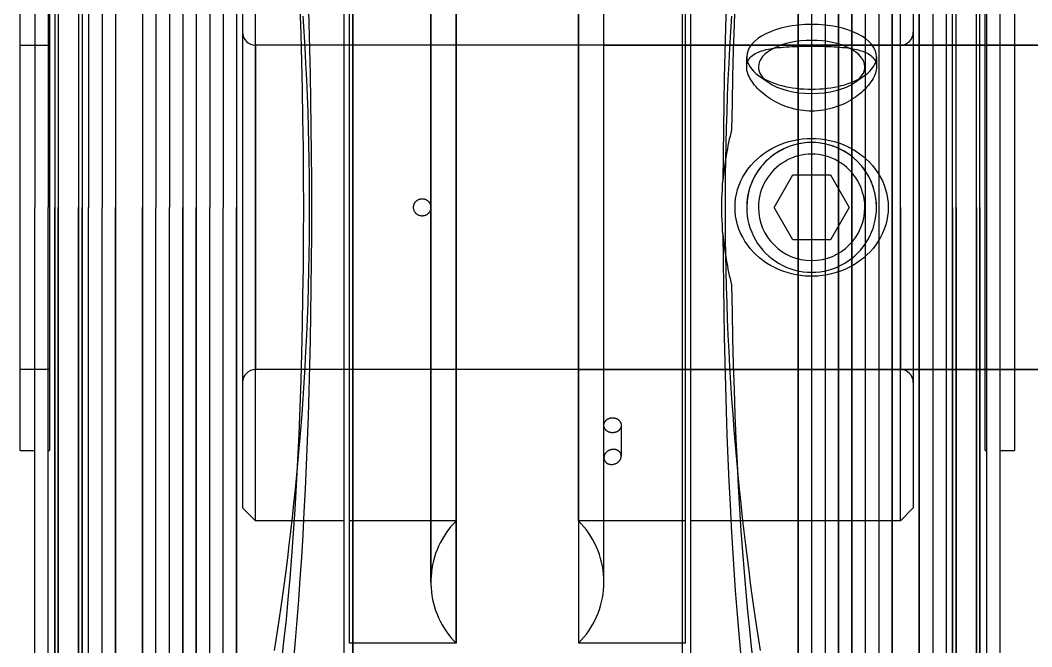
# Model space of a CAD drawing. Header units: millimetres. Extents: x -29 to 3384, y -388 to 1226.
# Drawn here: x 892.37 to 939.12, y -97.85 to -68.88 of the extents above; entities that cross this region are included whole.
import ezdxf

# ---------------------------------------------------------------- set-up
doc = ezdxf.new("R2010")
doc.units = ezdxf.units.MM
doc.layers.add('Kontury', color=7, linetype='Continuous', lineweight=35)
doc.layers.add('MAIN-1', color=7, linetype='Continuous')
doc.layers.add('MAIN-2', color=7, linetype='Continuous')

msp = doc.modelspace()

# ---------------------------------------------------------------- linework, layer by layer
at = {"layer": 'Kontury'}
for p, q in [((918.17372, -70.03261), (918.17372, -70.03261)), ((919.34529, -70.03261), (972.26523, -70.03261)), ((918.14529, -85.03261), (972.26523, -85.03261))]:
    msp.add_line(p, q, dxfattribs=at)
at = {"layer": 'MAIN-1'}
for p, q in [((896.77129, -50.53261), (896.77129, -77.53261)), ((898.02179, -50.53261), (898.02179, -77.53261)), ((902.36879, -50.53261), (902.36879, -77.53261)), ((928.32179, -50.53261), (928.32179, -77.53261)), ((932.66879, -50.53261), (932.66879, -77.53261)), ((933.91929, -50.53261), (933.91929, -77.53261)), ((895.52929, -51.77461), (895.52929, -77.53261)), ((899.26379, -51.77461), (899.26379, -77.53261)), ((901.12679, -51.77461), (901.12679, -77.53261)), ((929.56379, -51.77461), (929.56379, -77.53261)), ((931.42679, -51.77461), (931.42679, -77.53261)), ((935.16129, -51.77461), (935.16129, -77.53261)), ((899.88479, -53.23261), (899.88479, -77.53261)), ((900.50579, -53.23261), (900.50579, -77.53261)), ((930.18479, -53.23261), (930.18479, -77.53261)), ((930.80579, -53.23261), (930.80579, -77.53261)), ((895.06902, -54.45345), (895.06902, -77.53261)), ((935.62157, -77.53261), (935.62157, -54.45345)), ((893.96584, -54.73293), (893.96584, -77.53261)), ((936.72475, -77.53261), (936.72475, -54.73293)), ((893.04529, -55.93261), (893.04529, -77.53261)), ((937.64529, -55.93261), (937.64529, -77.53261)), ((892.37029, -88.78261), (892.37029, -66.28261)), ((938.32029, -66.28261), (938.32029, -88.78261)), ((924.81866, -76.71299), (924.83187, -76.50655)), ((924.83187, -76.50655), (924.84807, -76.29968)), ((924.79675, -77.32879), (924.80105, -77.12419)), ((924.80105, -77.12419), (924.80829, -76.91889)), ((924.80829, -76.91889), (924.81866, -76.71299)), ((893.04529, -99.13261), (893.04529, -77.53261)), ((893.96584, -100.33229), (893.96584, -77.53261)), ((895.06902, -100.61177), (895.06902, -77.53261)), ((895.52929, -103.29061), (895.52929, -77.53261)), ((896.77129, -104.53261), (896.77129, -77.53261)), ((898.02179, -104.53261), (898.02179, -77.53261)), ((899.26379, -103.29061), (899.26379, -77.53261)), ((899.88479, -101.83261), (899.88479, -77.53261)), ((900.50579, -101.83261), (900.50579, -77.53261)), ((901.12679, -103.29061), (901.12679, -77.53261)), ((902.36879, -104.53261), (902.36879, -77.53261)), ((924.79529, -77.53261), (924.79675, -77.32879)), ((924.79675, -77.73642), (924.79529, -77.53261)), ((928.32179, -77.53261), (928.32179, -104.53261)), ((929.56379, -77.53261), (929.56379, -103.29061)), ((930.18479, -77.53261), (930.18479, -101.83261)), ((930.80579, -77.53261), (930.80579, -101.83261)), ((931.42679, -77.53261), (931.42679, -103.29061)), ((932.66879, -77.53261), (932.66879, -104.53261)), ((933.91929, -77.53261), (933.91929, -104.53261)), ((935.16129, -77.53261), (935.16129, -103.29061)), ((935.62157, -77.53261), (935.62157, -100.61177)), ((936.72475, -77.53261), (936.72475, -100.33229)), ((937.64529, -77.53261), (937.64529, -99.13261)), ((924.80105, -77.94103), (924.79675, -77.73642)), ((924.80829, -78.14633), (924.80105, -77.94103)), ((924.81848, -78.35225), (924.80829, -78.14633)), ((924.83187, -78.55867), (924.81848, -78.35225)), ((924.84781, -78.76557), (924.83187, -78.55867)), ((892.37029, -88.78261), (893.04529, -88.78261)), ((937.64529, -88.78261), (938.32029, -88.78261))]:
    msp.add_line(p, q, dxfattribs=at)
for centre, major_axis, ratio, start_param, end_param in [((902.72732, -77.53261), (0, 30.7), 0.1015625, -2.83616003, -0.30543262), ((927.96326, -77.53261), (0, -30.7), 0.1015625, -2.83616003, -1.61096874), ((902.72732, -77.53261), (0, -27), 0.1015625, 1.57079633, 3.13869829), ((927.96326, -77.53261), (0, 27), 0.1015625, 0.00001146, 1.43764185), ((939.29529, -77.53261), (14.5, 0), 1, 2.89179201, 3.05645802), ((902.72732, -77.53261), (0, -27), 0.1015625, 0.00289436, 1.57079633), ((939.29529, -77.53261), (14.5, 0), 1, -3.05645802, -2.89179201), ((927.96326, -77.53261), (0, -30.7), 0.1015625, -1.53062391, -0.30543262), ((927.96326, -77.53261), (0, 27), 0.1015625, 1.70395081, 3.1415812)]:
    msp.add_ellipse(centre, major_axis=major_axis, ratio=ratio, start_param=start_param, end_param=end_param, dxfattribs=at)
at = {"layer": 'MAIN-2'}
for p, q in [((896.77129, -50.53261), (896.77129, -77.53261)), ((898.02179, -50.53261), (898.02179, -77.53261)), ((932.66879, -77.53261), (932.66879, -50.53261)), ((933.91929, -77.53261), (933.91929, -50.53261)), ((896.77129, -51.15361), (896.77129, -77.53261)), ((896.77129, -51.15361), (896.77129, -77.53261)), ((898.02179, -51.15361), (898.02179, -77.53261)), ((898.02179, -51.15361), (898.02179, -77.53261)), ((902.36879, -51.15361), (902.36879, -77.53261)), ((902.36879, -51.15361), (902.36879, -77.53261)), ((907.34529, -77.53261), (907.34529, -51.15361)), ((923.34529, -51.15361), (923.34529, -77.53261)), ((928.32179, -51.15361), (928.32179, -77.53261)), ((928.32179, -77.53261), (928.32179, -51.15361)), ((932.66879, -51.15361), (932.66879, -77.53261)), ((932.66879, -77.53261), (932.66879, -51.15361)), ((933.91929, -51.15361), (933.91929, -77.53261)), ((933.91929, -77.53261), (933.91929, -51.15361)), ((896.15029, -51.77461), (896.15029, -77.53261)), ((898.64279, -51.77461), (898.64279, -77.53261)), ((901.74779, -51.77461), (901.74779, -77.53261)), ((928.94279, -51.77461), (928.94279, -77.53261)), ((932.04779, -51.77461), (932.04779, -77.53261)), ((934.54029, -51.77461), (934.54029, -77.53261)), ((899.88479, -53.23261), (899.88479, -77.53261)), ((900.50579, -53.23261), (900.50579, -77.53261)), ((930.18479, -77.53261), (930.18479, -53.23261)), ((930.80579, -77.53261), (930.80579, -53.23261)), ((899.88479, -53.85361), (899.88479, -77.53261)), ((899.88479, -53.85361), (899.88479, -77.53261)), ((900.50579, -53.85361), (900.50579, -77.53261)), ((900.50579, -53.85361), (900.50579, -77.53261)), ((930.18479, -77.53261), (930.18479, -53.85361)), ((930.18479, -53.85361), (930.18479, -77.53261)), ((930.80579, -77.53261), (930.80579, -53.85361)), ((930.80579, -53.85361), (930.80579, -77.53261)), ((895.06902, -54.45345), (895.06902, -77.53261)), ((935.62157, -77.53261), (935.62157, -54.45345)), ((893.96584, -54.73293), (893.96584, -77.53261)), ((895.22975, -55.05329), (895.22975, -77.53261)), ((895.22975, -55.05329), (895.22975, -77.53261)), ((935.46084, -77.53261), (935.46084, -55.05329)), ((935.46084, -77.53261), (935.46084, -55.05329)), ((936.72475, -77.53261), (936.72475, -54.73293)), ((894.12657, -55.33277), (894.12657, -77.53261)), ((894.12657, -55.33277), (894.12657, -77.53261)), ((907.73606, -55.29863), (907.73606, -99.76658)), ((907.73606, -99.76658), (907.73606, -55.29863)), ((922.95452, -55.29863), (922.95452, -99.76658)), ((922.95452, -55.29863), (922.95452, -99.76658)), ((936.56402, -77.53261), (936.56402, -55.33277)), ((936.56402, -77.53261), (936.56402, -55.33277)), ((893.66629, -55.93261), (893.66629, -77.53261)), ((902.36879, -55.66261), (902.36879, -77.53261)), ((928.32179, -77.53261), (928.32179, -55.66261)), ((937.02429, -55.93261), (937.02429, -77.53261)), ((907.34529, -77.53261), (907.34529, -56.48623)), ((923.34529, -56.48623), (923.34529, -77.53261)), ((907.59529, -97.68946), (907.59529, -57.37575)), ((912.51687, -97.68946), (912.51687, -57.37575)), ((912.51687, -57.37575), (912.51687, -97.68946)), ((918.17372, -57.37575), (918.17372, -97.68946)), ((918.17372, -57.37575), (918.17372, -97.68946)), ((923.09529, -57.37575), (923.09529, -97.68946)), ((911.34529, -60.20418), (911.34529, -94.86104)), ((911.34529, -94.86104), (911.34529, -60.20418)), ((919.34529, -94.86104), (919.34529, -60.20418)), ((919.34529, -94.86104), (919.34529, -60.20418)), ((903.24529, -77.53261), (903.24529, -63.03261)), ((912.51687, -77.53261), (912.51687, -63.03261)), ((912.51687, -63.03261), (912.51687, -77.53261)), ((918.17372, -77.53261), (918.17372, -63.03261)), ((918.17372, -63.03261), (918.17372, -77.53261)), ((933.04529, -77.53261), (933.04529, -63.03261)), ((902.64529, -63.63261), (902.64529, -77.53261)), ((933.64529, -63.63261), (933.64529, -77.53261)), ((893.72029, -66.28261), (893.72029, -88.78261)), ((936.97029, -88.78261), (936.97029, -66.28261)), ((905.4914, -69.41176), (905.44385, -68.68492)), ((925.24673, -68.68492), (925.19919, -69.41176)), ((905.53516, -70.14415), (905.4914, -69.41176)), ((925.19919, -69.41176), (925.15542, -70.14415)), ((892.37029, -70.03261), (893.72029, -70.03261)), ((903.24529, -77.53261), (903.24529, -70.03261)), ((903.24529, -70.03261), (903.24529, -77.53261)), ((933.04529, -70.03261), (903.24529, -70.03261)), ((927.51827, -70.13332), (927.6452, -70.12231)), ((927.6452, -70.12231), (927.77541, -70.11282)), ((927.77541, -70.11282), (927.90849, -70.10476)), ((927.90849, -70.10476), (928.04399, -70.09801)), ((928.04399, -70.09801), (928.18137, -70.09246)), ((928.18137, -70.09246), (928.32008, -70.08803)), ((928.32008, -70.08803), (928.45958, -70.08461)), ((928.45958, -70.08461), (928.59926, -70.08213)), ((928.59926, -70.08213), (928.73853, -70.08053)), ((928.73853, -70.08053), (928.87676, -70.07976)), ((928.87676, -70.07976), (929.01383, -70.07976)), ((929.01383, -70.07976), (929.15206, -70.08053)), ((929.15206, -70.08053), (929.29132, -70.08213)), ((929.29132, -70.08213), (929.43101, -70.08461)), ((929.43101, -70.08461), (929.5705, -70.08803)), ((929.5705, -70.08803), (929.70921, -70.09246)), ((929.70921, -70.09246), (929.84659, -70.09801)), ((929.84659, -70.09801), (929.9821, -70.10476)), ((929.9821, -70.10476), (930.11518, -70.11282)), ((930.11518, -70.11282), (930.24539, -70.12231)), ((930.24539, -70.12231), (930.37231, -70.13332)), ((933.04529, -77.53261), (933.04529, -70.03261)), ((933.04529, -77.53261), (933.04529, -70.03261)), ((936.97029, -70.03261), (938.32029, -70.03261)), ((905.575, -70.88103), (905.53516, -70.14415)), ((925.15542, -70.14415), (925.11558, -70.88103)), ((925.94529, -71.03742), (925.94529, -70.56868)), ((926.10653, -70.60693), (926.1561, -70.55591)), ((926.1561, -70.55591), (926.21201, -70.50803)), ((926.21201, -70.50803), (926.27405, -70.46329)), ((926.27405, -70.46329), (926.34187, -70.4217)), ((926.34187, -70.4217), (926.41515, -70.38325)), ((926.41515, -70.38325), (926.49353, -70.34793)), ((926.49353, -70.34793), (926.57659, -70.31567)), ((926.57659, -70.31567), (926.6638, -70.28635)), ((926.6638, -70.28635), (926.75462, -70.25986)), ((926.75462, -70.25986), (926.84861, -70.23606)), ((926.84861, -70.23606), (926.94752, -70.21434)), ((926.94752, -70.21434), (927.05192, -70.19448)), ((927.05192, -70.19448), (927.16152, -70.17647)), ((927.16152, -70.17647), (927.276, -70.16031)), ((927.276, -70.16031), (927.39506, -70.14595)), ((927.39506, -70.14595), (927.51827, -70.13332)), ((930.37231, -70.13332), (930.49552, -70.14595)), ((930.49552, -70.14595), (930.61458, -70.16031)), ((930.61458, -70.16031), (930.72907, -70.17647)), ((930.72907, -70.17647), (930.83866, -70.19448)), ((930.83866, -70.19448), (930.94306, -70.21434)), ((930.94306, -70.21434), (931.04198, -70.23606)), ((931.04198, -70.23606), (931.13597, -70.25986)), ((931.13597, -70.25986), (931.22678, -70.28635)), ((931.22678, -70.28635), (931.31399, -70.31567)), ((931.31399, -70.31567), (931.39706, -70.34793)), ((931.39706, -70.34793), (931.47544, -70.38325)), ((931.47544, -70.38325), (931.54871, -70.4217)), ((931.54871, -70.4217), (931.61654, -70.46329)), ((931.61654, -70.46329), (931.67857, -70.50803)), ((931.67857, -70.50803), (931.73449, -70.55591)), ((931.73449, -70.55591), (931.78405, -70.60693)), ((931.94529, -70.56868), (931.94529, -71.03742)), ((905.61082, -71.62131), (905.575, -70.88103)), ((925.11558, -70.88103), (925.07977, -71.62131)), ((925.94529, -71.03742), (925.94847, -70.96977)), ((925.94821, -71.10422), (925.94529, -71.03742)), ((925.94847, -70.96977), (925.95811, -70.90366)), ((925.95811, -70.90366), (925.97432, -70.83941)), ((925.97432, -70.83941), (925.99724, -70.77736)), ((925.99724, -70.77736), (926.02697, -70.7178)), ((926.02697, -70.7178), (926.06344, -70.66094)), ((926.06344, -70.66094), (926.10653, -70.60693)), ((931.78405, -70.60693), (931.82714, -70.66094)), ((931.82714, -70.66094), (931.86362, -70.7178)), ((931.86362, -70.7178), (931.89335, -70.77736)), ((931.89335, -70.77736), (931.91627, -70.83941)), ((931.91627, -70.83941), (931.93248, -70.90366)), ((931.93248, -70.90366), (931.94211, -70.96977)), ((931.94211, -70.96977), (931.94529, -71.03742)), ((931.94529, -71.03742), (931.9422, -71.10623)), ((925.95703, -71.17371), (925.94821, -71.10422)), ((925.97186, -71.24563), (925.95703, -71.17371)), ((925.99283, -71.31972), (925.97186, -71.24563)), ((926.02003, -71.39573), (925.99283, -71.31972)), ((926.05343, -71.47333), (926.02003, -71.39573)), ((926.09292, -71.55218), (926.05343, -71.47333)), ((926.4958, -71.43471), (926.93773, -71.7472)), ((930.95285, -71.7472), (931.39478, -71.43471)), ((931.83063, -71.48717), (931.78879, -71.56853)), ((931.86603, -71.40705), (931.83063, -71.48717)), ((931.89488, -71.32857), (931.86603, -71.40705)), ((931.91712, -71.25209), (931.89488, -71.32857)), ((931.93286, -71.17788), (931.91712, -71.25209)), ((931.9422, -71.10623), (931.93286, -71.17788)), ((905.6425, -72.36389), (905.61082, -71.62131)), ((925.07977, -71.62131), (925.04809, -72.36389)), ((926.13838, -71.63191), (926.09292, -71.55218)), ((926.1897, -71.71218), (926.13838, -71.63191)), ((926.24673, -71.79265), (926.1897, -71.71218)), ((926.3092, -71.87295), (926.24673, -71.79265)), ((926.3768, -71.95269), (926.3092, -71.87295)), ((926.44925, -72.03148), (926.3768, -71.95269)), ((931.48875, -71.98063), (931.41242, -72.06127)), ((931.56006, -71.89883), (931.48875, -71.98063)), ((931.62603, -71.8163), (931.56006, -71.89883)), ((931.68633, -71.73347), (931.62603, -71.8163)), ((931.74065, -71.65076), (931.68633, -71.73347)), ((931.78879, -71.56853), (931.74065, -71.65076)), ((905.66996, -73.10769), (905.6425, -72.36389)), ((925.04809, -72.36389), (925.02063, -73.10769)), ((926.52622, -72.10891), (926.44925, -72.03148)), ((926.60729, -72.18461), (926.52622, -72.10891)), ((926.69198, -72.25822), (926.60729, -72.18461)), ((926.77982, -72.32937), (926.69198, -72.25822)), ((926.87072, -72.39798), (926.77982, -72.32937)), ((926.96651, -72.46532), (926.87072, -72.39798)), ((930.96979, -72.43379), (930.86837, -72.50234)), ((931.06581, -72.36391), (930.96979, -72.43379)), ((931.15763, -72.29203), (931.06581, -72.36391)), ((931.24635, -72.21737), (931.15763, -72.29203)), ((931.33145, -72.14031), (931.24635, -72.21737)), ((931.41242, -72.06127), (931.33145, -72.14031)), ((927.06727, -72.53118), (926.96651, -72.46532)), ((927.17275, -72.59509), (927.06727, -72.53118)), ((927.28269, -72.65659), (927.17275, -72.59509)), ((927.3968, -72.7152), (927.28269, -72.65659)), ((927.5147, -72.77054), (927.3968, -72.7152)), ((927.63602, -72.82223), (927.5147, -72.77054)), ((927.76038, -72.86991), (927.63602, -72.82223)), ((927.8874, -72.91321), (927.76038, -72.86991)), ((928.01672, -72.95189), (927.8874, -72.91321)), ((930.0333, -72.90343), (929.90065, -72.94431)), ((930.1634, -72.8577), (930.0333, -72.90343)), ((930.29058, -72.80743), (930.1634, -72.8577)), ((930.41442, -72.75301), (930.29058, -72.80743)), ((930.53452, -72.69486), (930.41442, -72.75301)), ((930.65044, -72.63339), (930.53452, -72.69486)), ((930.76182, -72.56904), (930.65044, -72.63339)), ((930.86837, -72.50234), (930.76182, -72.56904)), ((905.69316, -73.85161), (905.66996, -73.10769)), ((925.02063, -73.10769), (924.99743, -73.85161)), ((928.14787, -72.98574), (928.01672, -72.95189)), ((928.28035, -73.01456), (928.14787, -72.98574)), ((928.41369, -73.03815), (928.28035, -73.01456)), ((928.54739, -73.0564), (928.41369, -73.03815)), ((928.68092, -73.06937), (928.54739, -73.0564)), ((928.81373, -73.0771), (928.68092, -73.06937)), ((928.94529, -73.07967), (928.81373, -73.0771)), ((929.08074, -73.07695), (928.94529, -73.07967)), ((929.2175, -73.06875), (929.08074, -73.07695)), ((929.35499, -73.05501), (929.2175, -73.06875)), ((929.49261, -73.03565), (929.35499, -73.05501)), ((929.62979, -73.01064), (929.49261, -73.03565)), ((929.76597, -72.98012), (929.62979, -73.01064)), ((929.90065, -72.94431), (929.76597, -72.98012)), ((905.71208, -74.5945), (905.69316, -73.85161)), ((924.99743, -73.85161), (924.9785, -74.5945)), ((905.72672, -75.3352), (905.71208, -74.5945)), ((924.9785, -74.5945), (924.96387, -75.3352)), ((927.09938, -74.81592), (927.29029, -74.71774)), ((927.29029, -74.71774), (927.48791, -74.63019)), ((927.48791, -74.63019), (927.69094, -74.55394)), ((927.69094, -74.55394), (927.89815, -74.48946)), ((927.89815, -74.48946), (928.10811, -74.43691)), ((928.10811, -74.43691), (928.31935, -74.39643)), ((928.31935, -74.39643), (928.53035, -74.36804)), ((928.53035, -74.36804), (928.73953, -74.35134)), ((928.73953, -74.35134), (928.94529, -74.34587)), ((928.94529, -74.34587), (929.15106, -74.35134)), ((929.15106, -74.35134), (929.36023, -74.36804)), ((929.36023, -74.36804), (929.57123, -74.39643)), ((929.57123, -74.39643), (929.78247, -74.43691)), ((929.78247, -74.43691), (929.99244, -74.48946)), ((929.99244, -74.48946), (930.19964, -74.55394)), ((930.19964, -74.55394), (930.40267, -74.63019)), ((930.40267, -74.63019), (930.60029, -74.71774)), ((930.60029, -74.71774), (930.79121, -74.81592)), ((926.42443, -75.29887), (926.57872, -75.16607)), ((926.57872, -75.16607), (926.74256, -75.04118)), ((926.74256, -75.04118), (926.91644, -74.92407)), ((926.91644, -74.92407), (927.09938, -74.81592)), ((930.79121, -74.81592), (930.97415, -74.92407)), ((930.97415, -74.92407), (931.14803, -75.04118)), ((931.14803, -75.04118), (931.31187, -75.16607)), ((931.31187, -75.16607), (931.46616, -75.29887)), ((905.73708, -76.07257), (905.72672, -75.3352)), ((924.96387, -75.3352), (924.9535, -76.07257)), ((926.00319, -75.7637), (926.1351, -75.59819)), ((926.1351, -75.59819), (926.2761, -75.44303)), ((926.2761, -75.44303), (926.42443, -75.29887)), ((931.46616, -75.29887), (931.61448, -75.44303)), ((931.61448, -75.44303), (931.75549, -75.59819)), ((931.75549, -75.59819), (931.8874, -75.7637)), ((905.74325, -76.80543), (905.73708, -76.07257)), ((924.9535, -76.07257), (924.94733, -76.80543)), ((925.67576, -76.31239), (925.77232, -76.12192)), ((925.77232, -76.12192), (925.88186, -75.93865)), ((925.88186, -75.93865), (926.00319, -75.7637)), ((927.21324, -77.53261), (928.07927, -76.03261)), ((928.07927, -76.03261), (928.07927, -76.03261)), ((928.07927, -76.03261), (929.81132, -76.03261)), ((929.81132, -76.03261), (929.81132, -76.03261)), ((929.81132, -76.03261), (930.67734, -77.53261)), ((931.8874, -75.7637), (932.00873, -75.93865)), ((932.00873, -75.93865), (932.11827, -76.12192)), ((932.11827, -76.12192), (932.21482, -76.31239)), ((925.52487, -76.71033), (925.59308, -76.50899)), ((925.59308, -76.50899), (925.67576, -76.31239)), ((932.21482, -76.31239), (932.2975, -76.50899)), ((932.2975, -76.50899), (932.36572, -76.71033)), ((905.74529, -77.53261), (905.74325, -76.80543)), ((910.87757, -77.13849), (910.89709, -77.1356)), ((910.89709, -77.1356), (910.91652, -77.13369)), ((910.91652, -77.13369), (910.93576, -77.13273)), ((910.93576, -77.13273), (910.9548, -77.13273)), ((910.9548, -77.13273), (910.97404, -77.13368)), ((910.97404, -77.13368), (910.99346, -77.1356)), ((910.99346, -77.1356), (911.01299, -77.13848)), ((924.94733, -76.80543), (924.94529, -77.53261)), ((925.41148, -77.32774), (925.43395, -77.12129)), ((925.43395, -77.12129), (925.4717, -76.91494)), ((925.4717, -76.91494), (925.52487, -76.71033)), ((932.36572, -76.71033), (932.41889, -76.91494)), ((932.41889, -76.91494), (932.45663, -77.12129)), ((932.45663, -77.12129), (932.47911, -77.32774)), ((893.66629, -99.13261), (893.66629, -77.53261)), ((893.96584, -77.53261), (893.96584, -100.33229)), ((894.12657, -99.73245), (894.12657, -77.53261)), ((894.12657, -77.53261), (894.12657, -99.73245)), ((895.06902, -77.53261), (895.06902, -100.61177)), ((895.22975, -77.53261), (895.22975, -100.01193)), ((895.22975, -100.01193), (895.22975, -77.53261)), ((896.15029, -103.29061), (896.15029, -77.53261)), ((896.77129, -77.53261), (896.77129, -104.53261)), ((896.77129, -103.91161), (896.77129, -77.53261)), ((896.77129, -77.53261), (896.77129, -103.91161)), ((898.02179, -77.53261), (898.02179, -104.53261)), ((898.02179, -103.91161), (898.02179, -77.53261)), ((898.02179, -77.53261), (898.02179, -103.91161)), ((898.64279, -103.29061), (898.64279, -77.53261)), ((899.88479, -77.53261), (899.88479, -101.83261)), ((899.88479, -77.53261), (899.88479, -101.21161)), ((899.88479, -101.21161), (899.88479, -77.53261)), ((900.50579, -77.53261), (900.50579, -101.83261)), ((900.50579, -77.53261), (900.50579, -101.21161)), ((900.50579, -101.21161), (900.50579, -77.53261)), ((901.74779, -103.29061), (901.74779, -77.53261)), ((902.36879, -77.53261), (902.36879, -99.40261)), ((902.36879, -103.91161), (902.36879, -77.53261)), ((902.36879, -77.53261), (902.36879, -103.91161)), ((902.64529, -77.53261), (902.64529, -91.43261)), ((903.24529, -85.03261), (903.24529, -77.53261)), ((903.24529, -77.53261), (903.24529, -85.03261)), ((903.24529, -92.03261), (903.24529, -77.53261)), ((905.74325, -78.25979), (905.74529, -77.53261)), ((907.34529, -98.57899), (907.34529, -77.53261)), ((907.34529, -103.91161), (907.34529, -77.53261)), ((910.54529, -77.53261), (910.54579, -77.51316)), ((910.5458, -77.55238), (910.54529, -77.53261)), ((910.54579, -77.51316), (910.54728, -77.49348)), ((910.54734, -77.57238), (910.5458, -77.55238)), ((910.54728, -77.49348), (910.54976, -77.47367)), ((910.5499, -77.59251), (910.54734, -77.57238)), ((910.54976, -77.47367), (910.55324, -77.45383)), ((910.5535, -77.61267), (910.5499, -77.59251)), ((910.55324, -77.45383), (910.55772, -77.43405)), ((910.55772, -77.43405), (910.56321, -77.41443)), ((910.56321, -77.41443), (910.5697, -77.39507)), ((910.5697, -77.39507), (910.5772, -77.37606)), ((910.5772, -77.37606), (910.58569, -77.35749)), ((910.58569, -77.35749), (910.59511, -77.33943)), ((910.59511, -77.33943), (910.60538, -77.32194)), ((910.60538, -77.32194), (910.61643, -77.30509)), ((910.61643, -77.30509), (910.62818, -77.28894)), ((910.62818, -77.28894), (910.64057, -77.27356)), ((910.64057, -77.27356), (910.65352, -77.259)), ((910.65352, -77.259), (910.66699, -77.2453)), ((910.66699, -77.2453), (910.68126, -77.23218)), ((910.68126, -77.23218), (910.69634, -77.21962)), ((910.69634, -77.21962), (910.71217, -77.20769)), ((910.71217, -77.20769), (910.72868, -77.19646)), ((910.72868, -77.19646), (910.74582, -77.18599)), ((910.74582, -77.18599), (910.76352, -77.17634)), ((910.76352, -77.17634), (910.78172, -77.16759)), ((910.78172, -77.16759), (910.80035, -77.1598)), ((910.80035, -77.1598), (910.81934, -77.15299)), ((910.81934, -77.15299), (910.83861, -77.14718)), ((910.83861, -77.14718), (910.85805, -77.14235)), ((910.85805, -77.14235), (910.87757, -77.13849)), ((911.01299, -77.13848), (911.03251, -77.14234)), ((911.03251, -77.14234), (911.05195, -77.14717)), ((911.05195, -77.14717), (911.07122, -77.15299)), ((911.07122, -77.15299), (911.09021, -77.15979)), ((911.09021, -77.15979), (911.10885, -77.16758)), ((911.10885, -77.16758), (911.12704, -77.17633)), ((911.12704, -77.17633), (911.14479, -77.18591)), ((911.14479, -77.18591), (911.16189, -77.19645)), ((911.16189, -77.19645), (911.1784, -77.20768)), ((911.1784, -77.20768), (911.19423, -77.21961)), ((911.19423, -77.21961), (911.20931, -77.23217)), ((911.20931, -77.23217), (911.22358, -77.24529)), ((911.22358, -77.24529), (911.23706, -77.25899)), ((911.23706, -77.25899), (911.25001, -77.27355)), ((911.25001, -77.27355), (911.2624, -77.28894)), ((911.2624, -77.28894), (911.27415, -77.30509)), ((911.27415, -77.30509), (911.2852, -77.32194)), ((911.2852, -77.32194), (911.29547, -77.33943)), ((911.29547, -77.33943), (911.30489, -77.35749)), ((911.30489, -77.35749), (911.31338, -77.37606)), ((911.31338, -77.37606), (911.32089, -77.39507)), ((911.32089, -77.39507), (911.32738, -77.41443)), ((911.32738, -77.41443), (911.33287, -77.43405)), ((911.33287, -77.43405), (911.33735, -77.45383)), ((911.34068, -77.59251), (911.33709, -77.61267)), ((911.33735, -77.45383), (911.34083, -77.47367)), ((911.34325, -77.57238), (911.34068, -77.59251)), ((911.34083, -77.47367), (911.34331, -77.49348)), ((911.34478, -77.55238), (911.34325, -77.57238)), ((911.34331, -77.49348), (911.3448, -77.51316)), ((911.34529, -77.53261), (911.34478, -77.55238)), ((911.3448, -77.51316), (911.34529, -77.53261)), ((912.51687, -92.03261), (912.51687, -77.53261)), ((912.51687, -77.53261), (912.51687, -92.03261)), ((918.17372, -77.53261), (918.17372, -92.03261)), ((918.17372, -92.03261), (918.17372, -77.53261)), ((923.34529, -77.53261), (923.34529, -103.91161)), ((923.34529, -77.53261), (923.34529, -98.57899)), ((924.94529, -77.53261), (924.94733, -78.25979)), ((925.40404, -77.53261), (925.41148, -77.32774)), ((925.41119, -77.73344), (925.40404, -77.53261)), ((927.21324, -77.53261), (927.21324, -77.53261)), ((928.07927, -79.03261), (927.21324, -77.53261)), ((928.32179, -99.40261), (928.32179, -77.53261)), ((928.32179, -77.53261), (928.32179, -103.91161)), ((928.32179, -103.91161), (928.32179, -77.53261)), ((928.94279, -77.53261), (928.94279, -103.29061)), ((930.67734, -77.53261), (929.81132, -79.03261)), ((930.18479, -101.21161), (930.18479, -77.53261)), ((930.18479, -77.53261), (930.18479, -101.21161)), ((930.18479, -101.83261), (930.18479, -77.53261)), ((930.67734, -77.53261), (930.67734, -77.53261)), ((930.80579, -77.53261), (930.80579, -101.21161)), ((930.80579, -101.21161), (930.80579, -77.53261)), ((930.80579, -101.83261), (930.80579, -77.53261)), ((932.04779, -77.53261), (932.04779, -103.29061)), ((932.47911, -77.32774), (932.48654, -77.53261)), ((932.48654, -77.53261), (932.47939, -77.73344)), ((932.66879, -104.53261), (932.66879, -77.53261)), ((932.66879, -77.53261), (932.66879, -103.91161)), ((932.66879, -103.91161), (932.66879, -77.53261)), ((933.04529, -77.53261), (933.04529, -85.03261)), ((933.04529, -85.03261), (933.04529, -77.53261)), ((933.04529, -92.03261), (933.04529, -77.53261)), ((933.64529, -77.53261), (933.64529, -91.43261)), ((933.91929, -104.53261), (933.91929, -77.53261)), ((933.91929, -77.53261), (933.91929, -103.91161)), ((933.91929, -103.91161), (933.91929, -77.53261)), ((934.54029, -77.53261), (934.54029, -103.29061)), ((935.46084, -100.01193), (935.46084, -77.53261)), ((935.46084, -77.53261), (935.46084, -100.01193)), ((935.62157, -100.61177), (935.62157, -77.53261)), ((936.56402, -77.53261), (936.56402, -99.73245)), ((936.56402, -99.73245), (936.56402, -77.53261)), ((936.72475, -100.33229), (936.72475, -77.53261)), ((937.02429, -77.53261), (937.02429, -99.13261)), ((910.55813, -77.63276), (910.5535, -77.61267)), ((910.56379, -77.65267), (910.55813, -77.63276)), ((910.5705, -77.67232), (910.56379, -77.65267)), ((910.57824, -77.69158), (910.5705, -77.67232)), ((910.58701, -77.71038), (910.57824, -77.69158)), ((910.59671, -77.72865), (910.58701, -77.71038)), ((910.60729, -77.74631), (910.59671, -77.72865)), ((910.61865, -77.76331), (910.60729, -77.74631)), ((910.63073, -77.77957), (910.61865, -77.76331)), ((910.64345, -77.79502), (910.63073, -77.77957)), ((910.65673, -77.80961), (910.64345, -77.79502)), ((910.67059, -77.82335), (910.65673, -77.80961)), ((910.68532, -77.83654), (910.67059, -77.82335)), ((910.70086, -77.84913), (910.68532, -77.83654)), ((910.71716, -77.86104), (910.70086, -77.84913)), ((910.73415, -77.87222), (910.71716, -77.86104)), ((910.75176, -77.88259), (910.73415, -77.87222)), ((910.76992, -77.89209), (910.75176, -77.88259)), ((910.78858, -77.90063), (910.76992, -77.89209)), ((910.80767, -77.90817), (910.78858, -77.90063)), ((910.82708, -77.91469), (910.80767, -77.90817)), ((910.84674, -77.92018), (910.82708, -77.91469)), ((910.86654, -77.92467), (910.84674, -77.92018)), ((910.88639, -77.92815), (910.86654, -77.92467)), ((910.9062, -77.93063), (910.88639, -77.92815)), ((910.92586, -77.93211), (910.9062, -77.93063)), ((910.94528, -77.93261), (910.92586, -77.93211)), ((910.9647, -77.93212), (910.94528, -77.93261)), ((910.98436, -77.93063), (910.9647, -77.93212)), ((911.00416, -77.92816), (910.98436, -77.93063)), ((911.02401, -77.92468), (911.00416, -77.92816)), ((911.04382, -77.92019), (911.02401, -77.92468)), ((911.06348, -77.91469), (911.04382, -77.92019)), ((911.0829, -77.90818), (911.06348, -77.91469)), ((911.10198, -77.90064), (911.0829, -77.90818)), ((911.12064, -77.8921), (911.10198, -77.90064)), ((911.13881, -77.8826), (911.12064, -77.8921)), ((911.15642, -77.87223), (911.13881, -77.8826)), ((911.17341, -77.86105), (911.15642, -77.87223)), ((911.18971, -77.84914), (911.17341, -77.86105)), ((911.20526, -77.83655), (911.18971, -77.84914)), ((911.21998, -77.82336), (911.20526, -77.83655)), ((911.23385, -77.80962), (911.21998, -77.82336)), ((911.24713, -77.79503), (911.23385, -77.80962)), ((911.25985, -77.77957), (911.24713, -77.79503)), ((911.27193, -77.76331), (911.25985, -77.77957)), ((911.2833, -77.74632), (911.27193, -77.76331)), ((911.29387, -77.72865), (911.2833, -77.74632)), ((911.30358, -77.71038), (911.29387, -77.72865)), ((911.31234, -77.69158), (911.30358, -77.71038)), ((911.32009, -77.67232), (911.31234, -77.69158)), ((911.3268, -77.65268), (911.32009, -77.67232)), ((911.33246, -77.63276), (911.3268, -77.65268)), ((911.33709, -77.61267), (911.33246, -77.63276)), ((925.43278, -77.93582), (925.41119, -77.73344)), ((925.46905, -78.13817), (925.43278, -77.93582)), ((932.4578, -77.93582), (932.42154, -78.13817)), ((932.47939, -77.73344), (932.4578, -77.93582)), ((905.73708, -78.99265), (905.74325, -78.25979)), ((924.94733, -78.25979), (924.9535, -78.99265)), ((925.52015, -78.33894), (925.46905, -78.13817)), ((925.58575, -78.53667), (925.52015, -78.33894)), ((925.66531, -78.72999), (925.58575, -78.53667)), ((932.30484, -78.53667), (932.22528, -78.72999)), ((932.37044, -78.33894), (932.30484, -78.53667)), ((932.42154, -78.13817), (932.37044, -78.33894)), ((905.72672, -79.73001), (905.73708, -78.99265)), ((924.9535, -78.99265), (924.96387, -79.73001)), ((925.75827, -78.91756), (925.66531, -78.72999)), ((925.86386, -79.09834), (925.75827, -78.91756)), ((932.13231, -78.91756), (932.02672, -79.09834)), ((932.22528, -78.72999), (932.13231, -78.91756)), ((925.98097, -79.2713), (925.86386, -79.09834)), ((926.10847, -79.43536), (925.98097, -79.2713)), ((926.24501, -79.58963), (926.10847, -79.43536)), ((928.07927, -79.03261), (928.07927, -79.03261)), ((929.81132, -79.03261), (928.07927, -79.03261)), ((929.81132, -79.03261), (929.81132, -79.03261)), ((931.78212, -79.43536), (931.64558, -79.58963)), ((931.90961, -79.2713), (931.78212, -79.43536)), ((932.02672, -79.09834), (931.90961, -79.2713)), ((905.71208, -80.47072), (905.72672, -79.73001)), ((924.96387, -79.73001), (924.9785, -80.47072)), ((926.38896, -79.73345), (926.24501, -79.58963)), ((926.53868, -79.86621), (926.38896, -79.73345)), ((926.69654, -79.99048), (926.53868, -79.86621)), ((931.35191, -79.86621), (931.19405, -79.99048)), ((931.50162, -79.73345), (931.35191, -79.86621)), ((931.64558, -79.58963), (931.50162, -79.73345)), ((926.86431, -80.10758), (926.69654, -79.99048)), ((927.04107, -80.2164), (926.86431, -80.10758)), ((927.22585, -80.3159), (927.04107, -80.2164)), ((927.41748, -80.40538), (927.22585, -80.3159)), ((927.61475, -80.48423), (927.41748, -80.40538)), ((930.47311, -80.40538), (930.27583, -80.48423)), ((930.66474, -80.3159), (930.47311, -80.40538)), ((930.84952, -80.2164), (930.66474, -80.3159)), ((931.02627, -80.10758), (930.84952, -80.2164)), ((931.19405, -79.99048), (931.02627, -80.10758)), ((905.69316, -81.2136), (905.71208, -80.47072)), ((924.9785, -80.47072), (924.99743, -81.2136)), ((927.81648, -80.55188), (927.61475, -80.48423)), ((928.02142, -80.60812), (927.81648, -80.55188)), ((928.22817, -80.65281), (928.02142, -80.60812)), ((928.43532, -80.68585), (928.22817, -80.65281)), ((928.64142, -80.70745), (928.43532, -80.68585)), ((928.84496, -80.71804), (928.64142, -80.70745)), ((929.04563, -80.71804), (928.84496, -80.71804)), ((929.24916, -80.70745), (929.04563, -80.71804)), ((929.45526, -80.68585), (929.24916, -80.70745)), ((929.66242, -80.65281), (929.45526, -80.68585)), ((929.86917, -80.60812), (929.66242, -80.65281)), ((930.07411, -80.55188), (929.86917, -80.60812)), ((930.27583, -80.48423), (930.07411, -80.55188)), ((905.66996, -81.95752), (905.69316, -81.2136)), ((924.99743, -81.2136), (925.02063, -81.95752)), ((905.6425, -82.70133), (905.66996, -81.95752)), ((925.02063, -81.95752), (925.04809, -82.70133)), ((905.61082, -83.44391), (905.6425, -82.70133)), ((925.04809, -82.70133), (925.07977, -83.44391)), ((905.575, -84.18419), (905.61082, -83.44391)), ((925.07977, -83.44391), (925.11558, -84.18419)), ((905.53516, -84.92107), (905.575, -84.18419)), ((925.11558, -84.18419), (925.15542, -84.92107)), ((893.72029, -85.03261), (892.37029, -85.03261)), ((933.04529, -85.03261), (903.24529, -85.03261)), ((905.4914, -85.65346), (905.53516, -84.92107)), ((925.15542, -84.92107), (925.19919, -85.65346)), ((938.32029, -85.03261), (936.97029, -85.03261)), ((905.44385, -86.3803), (905.4914, -85.65346)), ((925.19919, -85.65346), (925.24673, -86.3803)), ((905.39271, -87.10057), (905.44385, -86.3803)), ((925.24673, -86.3803), (925.29788, -87.10057)), ((905.33815, -87.81326), (905.39271, -87.10057)), ((919.40584, -87.4274), (919.41604, -87.41385)), ((919.41604, -87.41385), (919.42686, -87.40079)), ((919.42686, -87.40079), (919.43824, -87.38829)), ((919.43824, -87.38829), (919.45012, -87.37637)), ((919.45012, -87.37637), (919.46245, -87.3651)), ((919.46245, -87.3651), (919.47537, -87.35433)), ((919.47537, -87.35433), (919.48902, -87.34395)), ((919.48902, -87.34395), (919.50336, -87.33401)), ((919.50336, -87.33401), (919.51834, -87.32455)), ((919.51834, -87.32455), (919.53389, -87.31563)), ((919.53389, -87.31563), (919.54999, -87.30729)), ((919.54999, -87.30729), (919.56656, -87.29958)), ((919.56656, -87.29958), (919.58357, -87.29255)), ((919.58357, -87.29255), (919.60096, -87.28624)), ((919.60096, -87.28624), (919.61866, -87.28069)), ((919.61866, -87.28069), (919.63662, -87.27589)), ((919.63662, -87.27589), (919.65474, -87.27183)), ((919.65474, -87.27183), (919.67296, -87.26851)), ((919.67296, -87.26851), (919.6912, -87.26594)), ((919.6912, -87.26594), (919.70938, -87.26411)), ((919.70938, -87.26411), (919.72744, -87.26301)), ((919.72744, -87.26301), (919.74529, -87.26264)), ((919.74529, -87.26264), (919.76315, -87.26301)), ((919.76315, -87.26301), (919.7812, -87.26411)), ((919.7812, -87.26411), (919.79939, -87.26594)), ((919.79939, -87.26594), (919.81763, -87.26851)), ((919.81763, -87.26851), (919.83585, -87.27183)), ((919.83585, -87.27183), (919.85397, -87.27589)), ((919.85397, -87.27589), (919.87192, -87.28069)), ((919.87192, -87.28069), (919.88963, -87.28624)), ((919.88963, -87.28624), (919.90702, -87.29255)), ((919.90702, -87.29255), (919.92403, -87.29958)), ((919.92403, -87.29958), (919.9406, -87.30729)), ((919.9406, -87.30729), (919.95669, -87.31563)), ((919.95669, -87.31563), (919.97225, -87.32455)), ((919.97225, -87.32455), (919.98722, -87.33401)), ((919.98722, -87.33401), (920.00156, -87.34395)), ((920.00156, -87.34395), (920.01522, -87.35433)), ((920.01522, -87.35433), (920.02814, -87.3651)), ((920.02814, -87.3651), (920.04046, -87.37637)), ((920.04046, -87.37637), (920.05235, -87.38829)), ((920.05235, -87.38829), (920.06372, -87.40079)), ((920.06372, -87.40079), (920.07454, -87.41385)), ((920.07454, -87.41385), (920.08475, -87.4274)), ((925.29788, -87.10057), (925.35244, -87.81326)), ((905.28035, -88.51751), (905.33815, -87.81326)), ((919.34529, -87.61104), (919.34571, -87.59557)), ((919.34529, -89.11114), (919.34529, -87.61104)), ((919.34572, -87.62673), (919.34529, -87.61104)), ((919.34571, -87.59557), (919.34696, -87.57992)), ((919.34701, -87.64259), (919.34572, -87.62673)), ((919.34696, -87.57992), (919.34906, -87.56415)), ((919.34917, -87.65855), (919.34701, -87.64259)), ((919.34906, -87.56415), (919.352, -87.54833)), ((919.3522, -87.67455), (919.34917, -87.65855)), ((919.352, -87.54833), (919.35578, -87.53251)), ((919.3561, -87.69053), (919.3522, -87.67455)), ((919.35578, -87.53251), (919.36042, -87.51677)), ((919.36087, -87.7064), (919.3561, -87.69053)), ((919.36042, -87.51677), (919.3659, -87.50117)), ((919.36653, -87.72211), (919.36087, -87.7064)), ((919.3659, -87.50117), (919.37225, -87.48578)), ((919.37306, -87.73758), (919.36653, -87.72211)), ((919.37225, -87.48578), (919.37945, -87.47065)), ((919.38048, -87.75276), (919.37306, -87.73758)), ((919.37945, -87.47065), (919.38749, -87.45585)), ((919.38875, -87.76758), (919.38048, -87.75276)), ((919.38749, -87.45585), (919.3963, -87.44142)), ((919.39782, -87.78201), (919.38875, -87.76758)), ((919.3963, -87.44142), (919.40584, -87.4274)), ((919.40762, -87.79599), (919.39782, -87.78201)), ((919.4181, -87.80949), (919.40762, -87.79599)), ((919.4292, -87.82245), (919.4181, -87.80949)), ((919.44086, -87.83484), (919.4292, -87.82245)), ((919.45303, -87.8466), (919.44086, -87.83484)), ((919.46566, -87.85771), (919.45303, -87.8466)), ((919.47897, -87.86836), (919.46566, -87.85771)), ((919.49302, -87.8786), (919.47897, -87.86836)), ((919.50777, -87.88837), (919.49302, -87.8786)), ((919.99756, -87.8786), (919.98282, -87.88837)), ((920.01162, -87.86836), (919.99756, -87.8786)), ((920.02493, -87.85771), (920.01162, -87.86836)), ((920.03756, -87.8466), (920.02493, -87.85771)), ((920.04973, -87.83484), (920.03756, -87.8466)), ((920.06139, -87.82245), (920.04973, -87.83484)), ((920.07249, -87.80949), (920.06139, -87.82245)), ((920.08297, -87.79599), (920.07249, -87.80949)), ((920.09277, -87.78201), (920.08297, -87.79599)), ((920.08475, -87.4274), (920.09429, -87.44142)), ((920.10183, -87.76758), (920.09277, -87.78201)), ((920.09429, -87.44142), (920.1031, -87.45585)), ((920.1101, -87.75276), (920.10183, -87.76758)), ((920.1031, -87.45585), (920.11114, -87.47065)), ((920.11752, -87.73758), (920.1101, -87.75276)), ((920.11114, -87.47065), (920.11834, -87.48578)), ((920.12406, -87.72211), (920.11752, -87.73758)), ((920.11834, -87.48578), (920.12468, -87.50117)), ((920.12971, -87.7064), (920.12406, -87.72211)), ((920.12468, -87.50117), (920.13017, -87.51677)), ((920.13449, -87.69053), (920.12971, -87.7064)), ((920.13017, -87.51677), (920.1348, -87.53251)), ((920.13839, -87.67455), (920.13449, -87.69053)), ((920.1348, -87.53251), (920.13859, -87.54833)), ((920.14141, -87.65855), (920.13839, -87.67455)), ((920.13859, -87.54833), (920.14153, -87.56415)), ((920.14357, -87.64259), (920.14141, -87.65855)), ((920.14153, -87.56415), (920.14362, -87.57992)), ((920.14486, -87.62673), (920.14357, -87.64259)), ((920.14362, -87.57992), (920.14488, -87.59557)), ((920.14529, -87.61104), (920.14486, -87.62673)), ((920.14488, -87.59557), (920.14529, -87.61104)), ((920.14529, -87.61104), (920.14529, -89.03489)), ((925.35244, -87.81326), (925.41024, -88.51751)), ((919.52315, -87.89763), (919.50777, -87.88837)), ((919.53912, -87.90633), (919.52315, -87.89763)), ((919.55562, -87.91443), (919.53912, -87.90633)), ((919.57261, -87.92186), (919.55562, -87.91443)), ((919.59001, -87.92859), (919.57261, -87.92186)), ((919.60779, -87.93457), (919.59001, -87.92859)), ((919.62587, -87.93979), (919.60779, -87.93457)), ((919.64417, -87.94426), (919.62587, -87.93979)), ((919.66262, -87.94797), (919.64417, -87.94426)), ((919.68113, -87.95094), (919.66262, -87.94797)), ((919.69962, -87.95316), (919.68113, -87.95094)), ((919.71803, -87.95463), (919.69962, -87.95316)), ((919.73626, -87.95537), (919.71803, -87.95463)), ((919.75432, -87.95537), (919.73626, -87.95537)), ((919.77256, -87.95463), (919.75432, -87.95537)), ((919.79096, -87.95316), (919.77256, -87.95463)), ((919.80946, -87.95094), (919.79096, -87.95316)), ((919.82797, -87.94797), (919.80946, -87.95094)), ((919.84641, -87.94426), (919.82797, -87.94797)), ((919.86471, -87.93979), (919.84641, -87.94426)), ((919.88279, -87.93457), (919.86471, -87.93979)), ((919.90057, -87.92859), (919.88279, -87.93457)), ((919.91798, -87.92186), (919.90057, -87.92859)), ((919.93496, -87.91443), (919.91798, -87.92186)), ((919.95146, -87.90633), (919.93496, -87.91443)), ((919.96743, -87.89763), (919.95146, -87.90633)), ((919.98282, -87.88837), (919.96743, -87.89763)), ((893.66629, -88.78261), (893.72029, -88.78261)), ((905.21952, -89.21259), (905.28035, -88.51751)), ((919.51218, -88.81388), (919.49635, -88.82572)), ((919.5287, -88.80258), (919.51218, -88.81388)), ((919.54584, -88.79188), (919.5287, -88.80258)), ((919.56354, -88.78185), (919.54584, -88.79188)), ((919.58174, -88.77254), (919.56354, -88.78185)), ((919.60038, -88.76401), (919.58174, -88.77254)), ((919.61937, -88.75631), (919.60038, -88.76401)), ((919.63863, -88.74944), (919.61937, -88.75631)), ((919.65807, -88.74341), (919.63863, -88.74944)), ((919.6776, -88.73821), (919.65807, -88.74341)), ((919.69712, -88.73385), (919.6776, -88.73821)), ((919.71655, -88.73034), (919.69712, -88.73385)), ((919.73579, -88.72768), (919.71655, -88.73034)), ((919.75483, -88.72587), (919.73579, -88.72768)), ((919.77407, -88.72486), (919.75483, -88.72587)), ((919.79349, -88.72467), (919.77407, -88.72486)), ((919.81302, -88.72531), (919.79349, -88.72467)), ((919.83254, -88.72678), (919.81302, -88.72531)), ((919.85198, -88.72912), (919.83254, -88.72678)), ((919.87124, -88.73231), (919.85198, -88.72912)), ((919.89023, -88.73639), (919.87124, -88.73231)), ((919.90887, -88.74136), (919.89023, -88.73639)), ((919.92706, -88.74721), (919.90887, -88.74136)), ((919.94476, -88.75387), (919.92706, -88.74721)), ((919.9619, -88.7613), (919.94476, -88.75387)), ((919.97842, -88.76945), (919.9619, -88.7613)), ((919.99425, -88.77827), (919.97842, -88.76945)), ((920.00932, -88.78771), (919.99425, -88.77827)), ((920.02359, -88.79771), (920.00932, -88.78771)), ((920.03707, -88.80828), (920.02359, -88.79771)), ((920.05001, -88.81965), (920.03707, -88.80828)), ((920.0624, -88.83179), (920.05001, -88.81965)), ((925.41024, -88.51751), (925.47106, -89.21259)), ((936.97029, -88.78261), (937.02429, -88.78261)), ((905.15591, -89.89756), (905.21952, -89.21259)), ((919.34579, -89.09425), (919.34529, -89.11114)), ((919.34529, -89.11114), (919.3458, -89.12822)), ((919.34728, -89.07707), (919.34579, -89.09425)), ((919.3458, -89.12822), (919.34734, -89.14539)), ((919.34976, -89.05968), (919.34728, -89.07707)), ((919.34734, -89.14539), (919.3499, -89.16258)), ((919.35324, -89.04216), (919.34976, -89.05968)), ((919.3499, -89.16258), (919.3535, -89.1797)), ((919.35772, -89.02461), (919.35324, -89.04216)), ((919.3535, -89.1797), (919.35813, -89.19666)), ((919.36321, -89.0071), (919.35772, -89.02461)), ((919.35813, -89.19666), (919.36379, -89.21337)), ((919.3697, -88.98971), (919.36321, -89.0071)), ((919.36379, -89.21337), (919.3705, -89.22974)), ((919.3772, -88.97254), (919.3697, -88.98971)), ((919.3705, -89.22974), (919.37824, -89.24569)), ((919.3857, -88.95565), (919.3772, -88.97254)), ((919.37824, -89.24569), (919.38701, -89.26114)), ((919.39511, -88.93911), (919.3857, -88.95565)), ((919.38701, -89.26114), (919.39672, -89.27604)), ((919.40539, -88.92299), (919.39511, -88.93911)), ((919.39672, -89.27604), (919.40729, -89.29033)), ((919.41643, -88.90734), (919.40539, -88.92299)), ((919.40729, -89.29033), (919.41866, -89.30397)), ((919.42819, -88.89224), (919.41643, -88.90734)), ((919.44058, -88.87774), (919.42819, -88.89224)), ((919.45353, -88.8639), (919.44058, -88.87774)), ((919.467, -88.85075), (919.45353, -88.8639)), ((919.48127, -88.83803), (919.467, -88.85075)), ((919.49635, -88.82572), (919.48127, -88.83803)), ((920.01999, -89.29866), (920.03386, -89.28543)), ((920.03386, -89.28543), (920.04714, -89.27153)), ((920.04714, -89.27153), (920.05985, -89.25693)), ((920.05985, -89.25693), (920.07193, -89.2417)), ((920.07416, -88.84466), (920.0624, -88.83179)), ((920.07193, -89.2417), (920.0833, -89.22589)), ((920.0852, -88.8582), (920.07416, -88.84466)), ((920.0833, -89.22589), (920.09387, -89.20958)), ((920.09547, -88.87236), (920.0852, -88.8582)), ((920.09387, -89.20958), (920.10358, -89.19283)), ((920.10489, -88.8871), (920.09547, -88.87236)), ((920.10358, -89.19283), (920.11234, -89.17572)), ((920.11338, -88.90237), (920.10489, -88.8871)), ((920.11234, -89.17572), (920.12009, -89.15829)), ((920.12089, -88.91811), (920.11338, -88.90237)), ((920.12009, -89.15829), (920.1268, -89.14064)), ((920.12738, -88.93426), (920.12089, -88.91811)), ((920.1268, -89.14064), (920.13246, -89.12285)), ((920.13287, -88.95072), (920.12738, -88.93426)), ((920.13246, -89.12285), (920.13709, -89.10501)), ((920.13735, -88.96742), (920.13287, -88.95072)), ((920.13709, -89.10501), (920.14068, -89.08721)), ((920.14083, -88.98428), (920.13735, -88.96742)), ((920.14068, -89.08721), (920.14325, -89.06953)), ((920.14331, -89.00119), (920.14083, -88.98428)), ((920.14325, -89.06953), (920.14478, -89.05206)), ((920.1448, -89.01809), (920.14331, -89.00119)), ((920.14478, -89.05206), (920.14529, -89.03489)), ((920.14529, -89.03489), (920.1448, -89.01809)), ((925.47106, -89.21259), (925.53468, -89.89756)), ((919.41866, -89.30397), (919.43074, -89.3169)), ((919.43074, -89.3169), (919.44346, -89.32908)), ((919.44346, -89.32908), (919.45674, -89.34045)), ((919.45674, -89.34045), (919.4706, -89.35103)), ((919.4706, -89.35103), (919.48533, -89.36105)), ((919.48533, -89.36105), (919.50088, -89.37048)), ((919.50088, -89.37048), (919.51717, -89.37925)), ((919.51717, -89.37925), (919.53416, -89.38731)), ((919.53416, -89.38731), (919.55178, -89.39462)), ((919.55178, -89.39462), (919.56995, -89.40111)), ((919.56995, -89.40111), (919.58861, -89.40673)), ((919.58861, -89.40673), (919.60769, -89.41144)), ((919.60769, -89.41144), (919.62711, -89.41524)), ((919.62711, -89.41524), (919.64677, -89.41813)), ((919.64677, -89.41813), (919.66657, -89.42012)), ((919.66657, -89.42012), (919.68642, -89.42125)), ((919.68642, -89.42125), (919.70623, -89.4215)), ((919.70623, -89.4215), (919.72589, -89.42091)), ((919.72589, -89.42091), (919.74531, -89.41949)), ((919.74531, -89.41949), (919.76473, -89.41721)), ((919.76473, -89.41721), (919.78439, -89.41405)), ((919.78439, -89.41405), (919.80419, -89.41002)), ((919.80419, -89.41002), (919.82404, -89.40511)), ((919.82404, -89.40511), (919.84384, -89.39933)), ((919.84384, -89.39933), (919.8635, -89.3927)), ((919.8635, -89.3927), (919.88292, -89.3852)), ((919.88292, -89.3852), (919.902, -89.37685)), ((919.902, -89.37685), (919.92066, -89.36767)), ((919.92066, -89.36767), (919.93883, -89.35771)), ((919.93883, -89.35771), (919.95644, -89.34705)), ((919.95644, -89.34705), (919.97343, -89.33575)), ((919.97343, -89.33575), (919.98972, -89.32387)), ((919.98972, -89.32387), (920.00527, -89.31149)), ((920.00527, -89.31149), (920.01999, -89.29866)), ((905.08975, -90.57149), (905.15591, -89.89756)), ((925.53468, -89.89756), (925.60084, -90.57149)), ((905.02129, -91.23351), (905.08975, -90.57149)), ((925.60084, -90.57149), (925.66929, -91.23351)), ((903.24529, -92.03261), (902.64529, -91.43261)), ((904.95083, -91.88279), (905.02129, -91.23351)), ((925.66929, -91.23351), (925.73975, -91.88279)), ((933.64529, -91.43261), (933.04529, -92.03261)), ((907.34529, -92.03261), (903.24529, -92.03261)), ((904.87864, -92.51851), (904.95083, -91.88279)), ((912.51687, -92.03261), (907.59529, -92.03261)), ((912.51687, -92.03261), (912.39282, -92.16235)), ((918.30133, -92.16625), (918.17372, -92.03261)), ((923.09529, -92.03261), (918.17372, -92.03261)), ((933.04529, -92.03261), (923.34529, -92.03261)), ((925.73975, -91.88279), (925.81194, -92.51851)), ((904.80502, -93.1399), (904.87864, -92.51851)), ((912.16279, -92.43788), (912.05728, -92.5831)), ((912.27471, -92.29753), (912.16279, -92.43788)), ((912.39282, -92.16235), (912.27471, -92.29753)), ((918.42263, -92.30565), (918.30133, -92.16625)), ((918.53736, -92.4505), (918.42263, -92.30565)), ((918.64528, -92.60049), (918.53736, -92.4505)), ((925.81194, -92.51851), (925.88557, -93.1399)), ((911.86633, -92.887), (911.78127, -93.04507)), ((911.9584, -92.73291), (911.86633, -92.887)), ((912.05728, -92.5831), (911.9584, -92.73291)), ((918.74616, -92.75531), (918.64528, -92.60049)), ((918.83978, -92.91462), (918.74616, -92.75531)), ((918.92595, -93.07808), (918.83978, -92.91462)), ((904.73024, -93.74626), (904.80502, -93.1399)), ((911.63283, -93.37186), (911.56976, -93.53992)), ((911.70338, -93.2068), (911.63283, -93.37186)), ((911.78127, -93.04507), (911.70338, -93.2068)), ((919.00447, -93.24535), (918.92595, -93.07808)), ((919.07518, -93.41607), (919.00447, -93.24535)), ((919.13794, -93.58987), (919.07518, -93.41607)), ((925.88557, -93.1399), (925.96035, -93.74626)), ((904.65462, -94.33692), (904.73024, -93.74626)), ((911.46653, -93.88367), (911.42659, -94.05868)), ((911.51429, -93.71064), (911.46653, -93.88367)), ((911.56976, -93.53992), (911.51429, -93.71064)), ((919.1926, -93.76638), (919.13794, -93.58987)), ((919.23905, -93.94523), (919.1926, -93.76638)), ((919.27719, -94.12604), (919.23905, -93.94523)), ((925.96035, -93.74626), (926.03596, -94.33692)), ((904.57846, -94.91119), (904.65462, -94.33692)), ((911.37044, -94.41318), (911.35435, -94.59196)), ((911.39454, -94.2353), (911.37044, -94.41318)), ((911.42659, -94.05868), (911.39454, -94.2353)), ((919.30693, -94.30841), (919.27719, -94.12604)), ((919.32823, -94.49196), (919.30693, -94.30841)), ((926.03596, -94.33692), (926.11213, -94.91119)), ((911.35435, -94.59196), (911.3463, -94.77128)), ((911.3463, -94.77128), (911.3463, -94.95079)), ((919.34102, -94.6763), (919.32823, -94.49196)), ((919.34529, -94.86104), (919.34102, -94.6763)), ((919.34102, -95.04577), (919.34529, -94.86104)), ((904.50206, -95.46847), (904.57846, -94.91119)), ((911.3463, -94.95079), (911.35435, -95.13011)), ((911.35435, -95.13011), (911.37044, -95.30889)), ((911.37044, -95.30889), (911.39454, -95.48677)), ((919.30693, -95.41366), (919.32823, -95.23011)), ((919.32823, -95.23011), (919.34102, -95.04577)), ((926.11213, -94.91119), (926.18853, -95.46847)), ((904.42571, -96.00824), (904.50206, -95.46847)), ((911.39454, -95.48677), (911.42659, -95.66339)), ((911.42659, -95.66339), (911.46653, -95.8384)), ((919.1926, -95.95569), (919.23905, -95.77684)), ((919.23905, -95.77684), (919.27719, -95.59603)), ((919.27719, -95.59603), (919.30693, -95.41366)), ((926.18853, -95.46847), (926.26487, -96.00824)), ((904.34973, -96.52997), (904.42571, -96.00824)), ((911.46653, -95.8384), (911.51429, -96.01143)), ((911.51429, -96.01143), (911.56976, -96.18215)), ((911.56976, -96.18215), (911.63283, -96.35021)), ((919.07518, -96.306), (919.13794, -96.1322)), ((919.13794, -96.1322), (919.1926, -95.95569)), ((926.26487, -96.00824), (926.34086, -96.52997)), ((904.27389, -97.03643), (904.34973, -96.52997)), ((911.63283, -96.35021), (911.70338, -96.51527)), ((911.70338, -96.51527), (911.78127, -96.677)), ((911.78127, -96.677), (911.86633, -96.83507)), ((918.83978, -96.80745), (918.92595, -96.64399)), ((918.92595, -96.64399), (919.00447, -96.47672)), ((919.00447, -96.47672), (919.07518, -96.306)), ((926.34086, -96.52997), (926.4167, -97.03643)), ((904.19753, -97.53317), (904.27389, -97.03643)), ((911.86633, -96.83507), (911.9584, -96.98917)), ((911.9584, -96.98917), (912.05728, -97.13897)), ((912.05728, -97.13897), (912.16279, -97.2842)), ((918.53736, -97.27157), (918.64528, -97.12158)), ((918.64528, -97.12158), (918.74616, -96.96677)), ((918.74616, -96.96677), (918.83978, -96.80745)), ((926.4167, -97.03643), (926.49306, -97.53317)), ((904.1209, -98.01924), (904.19753, -97.53317)), ((912.51687, -97.68946), (907.59529, -97.68946)), ((912.16279, -97.2842), (912.27471, -97.42454)), ((912.27471, -97.42454), (912.39282, -97.55972)), ((912.39282, -97.55972), (912.51687, -97.68946)), ((918.17372, -97.68946), (918.30133, -97.55582)), ((923.09529, -97.68946), (918.17372, -97.68946)), ((918.30133, -97.55582), (918.42263, -97.41642)), ((918.42263, -97.41642), (918.53736, -97.27157)), ((926.49306, -97.53317), (926.56968, -98.01924))]:
    msp.add_line(p, q, dxfattribs=at)
for centre, radius, start, end in [((903.24529, -69.43261), 0.6, 180.00002, 270.000019), ((933.04529, -69.43261), 0.6, 270.000076, 0), ((928.94529, -77.53261), 3, 0, 180.00002), ((928.94529, -77.53261), 3, 0, 179.99998), ((928.94529, -77.53261), 2.45875, 0, 180.00002), ((928.94529, -77.53261), 2.45875, 0, 180.00002), ((928.94529, -77.53261), 3, 179.99998, 0), ((928.94529, -77.53261), 3, 179.99998, 0), ((928.94529, -77.53261), 2.45875, 180.00002, 0), ((928.94529, -77.53261), 2.45875, 180.00002, 0), ((903.24529, -85.63261), 0.6, 89.999981, 179.99998), ((933.04529, -85.63261), 0.6, 0, 89.999924)]:
    msp.add_arc(centre, radius, start, end, dxfattribs=at)
for centre, major_axis, start_param, end_param in [((928.94529, -70.56868), (3, 0), 0, 3.14159265), ((928.94529, -71.03742), (2.45875, 0), 0, 3.14159265), ((928.94529, -70.56868), (3, 0), 3.14159265, 3.75708875), ((928.94529, -70.56868), (3, 0), -0.6154961, 0), ((928.94529, -71.03742), (2.45875, 0), 3.14159265, 3.75708875), ((928.94529, -71.03742), (2.45875, 0), -0.6154961, 0), ((928.94529, -70.56868), (3, 0), -2.52609656, -0.6154961), ((928.94529, -71.03742), (2.45875, 0), -2.52609656, -0.6154961)]:
    msp.add_ellipse(centre, major_axis=major_axis, ratio=0.5, start_param=start_param, end_param=end_param, dxfattribs=at)

doc.saveas('drawing.dxf')
